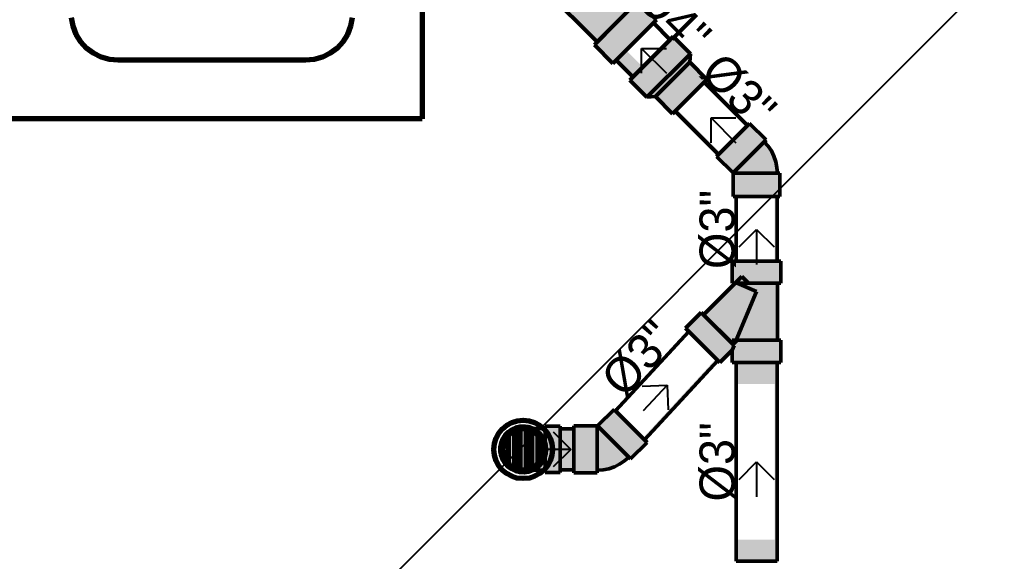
# Model space of a CAD drawing. Header units: metres. Extents: x -232 to 581, y 30 to 789.
# Drawn here: x 344.276 to 346.423, y 399.044 to 400.22 of the extents above; entities that cross this region are included whole.
import ezdxf

# ---------------------------------------------------------------- set-up
doc = ezdxf.new("R2010")
doc.units = ezdxf.units.M
doc.layers.add('_electricos-Leyenda', color=7, linetype='Continuous')
doc.layers.add('M-SY-PIPE-STANDARD-Drenaje Ventilacion', color=254, linetype='Continuous')
doc.layers.add('G-Risr-Std-Nplt', color=7, linetype='Continuous', lineweight=18, plot=False)
doc.layers.add('M-SY-PIPE-STANDARD-Drenaje Sanitario', color=7, linetype='Continuous', true_color=0x726558)
doc.layers.add('P-Fixt-Drn', color=94, linetype='Continuous', lineweight=70)
doc.layers.add('P-Fixt-Tub', color=94, linetype='Continuous', lineweight=70)
doc.styles.add('DS-CAST-01', font='GOTHIC.TTF', dxfattribs={"height": 3})

# ---------------------------------------------------------------- blocks, each defined once
blk = doc.blocks.new('TECHO ARQ 20.03')
at = {"layer": '_electricos-Leyenda', "color": 30, "true_color": 0xf8991e}
blk.add_line((223.3305, 121.7649), (221.1805, 119.6149), dxfattribs=at)
blk = doc.blocks.new('Aecb_Duct_Rnd_2Line_Open')
at = {"layer": 'G-Risr-Std-Nplt', "color": 0, "linetype": 'ByBlock', "lineweight": -2}
blk.add_circle((0, 0), 1, dxfattribs=at)
blk = doc.blocks.new('_Open90')
at = {"color": 0, "linetype": 'ByBlock', "lineweight": -2}
for p, q in [((-0.5, 0.5), (0, 0)), ((0, 0), (-1, 0)), ((0, 0), (-0.5, -0.5))]:
    blk.add_line(p, q, dxfattribs=at)
blk = doc.blocks.new('DR 20.03.26 LN09')
at = {"layer": 'M-SY-PIPE-STANDARD-Drenaje Sanitario', "linetype": 'Continuous', "lineweight": 50}
for points in [[(-9537.666, -2287.725), (-9539.533, -2289.592), (-9537.942, -2291.183), (-9537.688, -2290.929), (-9533.268, -2295.349), (-9533.522, -2295.603), (-9531.931, -2297.194), (-9530.064, -2295.327), (-9528.197, -2293.459), (-9529.081, -2292.576), (-9527.206, -2292.576), (-9527.206, -2287.294), (-9529.456, -2287.294), (-9529.456, -2287.654), (-9534.412, -2287.654), (-9534.207, -2287.449), (-9535.798, -2285.858)], [(-9526.779, -2294.9), (-9530.491, -2298.612), (-9529.022, -2300.081), (-9528.304, -2300.026), (-9526.834, -2301.496), (-9523.895, -2298.557), (-9525.365, -2297.087), (-9525.309, -2296.369)], [(-9531.655, -2296.918), (-9530.226, -2298.347), (-9529.377, -2297.498), (-9530.806, -2296.069)], [(-9526.602, -2301.264), (-9522.893, -2304.972), (-9522.752, -2304.83), (-9526.46, -2301.122)], [(-9520.242, -2302.321), (-9523.07, -2305.149), (-9521.656, -2306.563), (-9521.501, -2306.409), (-9521.47, -2306.447), (-9521.446, -2306.492), (-9521.431, -2306.54), (-9521.426, -2306.589), (-9521.645, -2306.589), (-9521.645, -2308.589), (-9517.645, -2308.589), (-9517.645, -2306.589), (-9517.864, -2306.589), (-9517.897, -2306.091), (-9517.994, -2305.601), (-9518.155, -2305.128), (-9518.375, -2304.68), (-9518.653, -2304.265), (-9518.982, -2303.889), (-9518.828, -2303.735)], [(-9517.895, -2314.093), (-9517.895, -2308.589), (-9518.096, -2308.589), (-9518.096, -2314.093)], [(-9524.385, -2318.487), (-9525.733, -2319.835), (-9522.794, -2322.774), (-9521.723, -2321.704), (-9521.723, -2322.78), (-9517.567, -2322.78), (-9517.567, -2320.874), (-9517.864, -2320.874), (-9517.864, -2315.999), (-9517.567, -2315.999), (-9517.567, -2314.093), (-9521.723, -2314.093), (-9521.723, -2315.999), (-9521.477, -2315.999), (-9524.175, -2318.697)], [(-9529.231, -2329.38), (-9522.971, -2322.597), (-9523.113, -2322.455), (-9529.373, -2329.238)], [(-9521.395, -2339.769), (-9519.645, -2339.769), (-9517.895, -2339.769), (-9517.895, -2322.78), (-9519.645, -2322.78), (-9521.395, -2322.78), (-9521.395, -2324.624), (-9518.096, -2324.624), (-9518.096, -2337.925), (-9521.395, -2337.925)], [(-9535.273, -2330.204), (-9535.273, -2332.204), (-9533.273, -2332.204), (-9533.273, -2331.985), (-9532.774, -2331.952), (-9532.284, -2331.855), (-9531.811, -2331.694), (-9531.363, -2331.473), (-9530.948, -2331.196), (-9530.573, -2330.867), (-9530.418, -2331.021), (-9529.004, -2329.607), (-9531.832, -2326.779), (-9533.246, -2328.193), (-9533.092, -2328.348), (-9533.122, -2328.374), (-9533.156, -2328.395), (-9533.194, -2328.41), (-9533.233, -2328.419), (-9533.273, -2328.423), (-9533.273, -2328.204), (-9535.273, -2328.204)], [(-9541.607, -2330.014), (-9541.607, -2330.394), (-9541.535, -2330.767), (-9541.393, -2331.12), (-9541.188, -2331.44), (-9540.926, -2331.715), (-9540.616, -2331.936), (-9540.27, -2332.094), (-9539.9, -2332.183), (-9539.521, -2332.202), (-9539.144, -2332.147), (-9538.785, -2332.023), (-9538.456, -2331.833), (-9538.168, -2331.584), (-9537.933, -2331.285), (-9537.759, -2330.947), (-9537.652, -2330.582), (-9537.616, -2330.204), (-9537.652, -2329.825), (-9537.759, -2329.46), (-9537.933, -2329.123), (-9538.168, -2328.824), (-9538.456, -2328.575), (-9538.785, -2328.385), (-9539.144, -2328.26), (-9539.521, -2328.206), (-9539.9, -2328.224), (-9540.27, -2328.314), (-9540.616, -2328.472), (-9540.926, -2328.692), (-9541.188, -2328.967), (-9541.393, -2329.287), (-9541.535, -2329.64)], [(-9541.607, -2330.014), (-9541.607, -2330.394), (-9541.535, -2330.767), (-9541.393, -2331.12), (-9541.188, -2331.44), (-9540.926, -2331.715), (-9540.616, -2331.936), (-9540.27, -2332.094), (-9539.9, -2332.183), (-9539.521, -2332.202), (-9539.144, -2332.147), (-9538.785, -2332.023), (-9538.456, -2331.833), (-9538.168, -2331.584), (-9537.933, -2331.285), (-9537.759, -2330.947), (-9537.652, -2330.582), (-9537.616, -2330.204), (-9537.652, -2329.825), (-9537.759, -2329.46), (-9537.933, -2329.123), (-9538.168, -2328.824), (-9538.456, -2328.575), (-9538.785, -2328.385), (-9539.144, -2328.26), (-9539.521, -2328.206), (-9539.9, -2328.224), (-9540.27, -2328.314), (-9540.616, -2328.472), (-9540.926, -2328.692), (-9541.188, -2328.967), (-9541.393, -2329.287), (-9541.535, -2329.64)], [(-9538.725, -2331.967), (-9538.741, -2331.985), (-9537.741, -2331.985), (-9537.741, -2332.188), (-9536.46, -2332.188), (-9536.46, -2328.219), (-9537.741, -2328.219), (-9537.741, -2328.423), (-9538.741, -2328.423), (-9538.736, -2328.428), (-9539.057, -2328.3), (-9539.427, -2328.228), (-9539.804, -2328.228), (-9540.175, -2328.3), (-9540.525, -2328.44), (-9540.842, -2328.644), (-9541.116, -2328.904), (-9541.334, -2329.212), (-9541.491, -2329.555), (-9541.58, -2329.921), (-9541.598, -2330.298), (-9541.544, -2330.672), (-9541.421, -2331.028), (-9541.232, -2331.355), (-9540.985, -2331.64), (-9540.689, -2331.873), (-9540.353, -2332.046), (-9539.991, -2332.152), (-9539.616, -2332.188), (-9539.24, -2332.152), (-9538.878, -2332.046)], [(-9541.358, -2330.037), (-9541.358, -2330.37), (-9541.295, -2330.697), (-9541.171, -2331.006), (-9540.991, -2331.286), (-9540.762, -2331.526), (-9540.491, -2331.719), (-9540.188, -2331.858), (-9539.865, -2331.936), (-9539.533, -2331.952), (-9539.203, -2331.904), (-9538.889, -2331.796), (-9538.601, -2331.629), (-9538.349, -2331.411), (-9538.144, -2331.15), (-9537.991, -2330.854), (-9537.897, -2330.535), (-9537.866, -2330.204), (-9537.897, -2329.873), (-9537.991, -2329.553), (-9538.144, -2329.258), (-9538.349, -2328.996), (-9538.601, -2328.778), (-9538.889, -2328.612), (-9539.203, -2328.503), (-9539.533, -2328.456), (-9539.865, -2328.472), (-9540.188, -2328.55), (-9540.491, -2328.688), (-9540.762, -2328.881), (-9540.991, -2329.122), (-9541.171, -2329.402), (-9541.295, -2329.711)], [(-9541.358, -2330.037), (-9541.358, -2330.37), (-9541.295, -2330.697), (-9541.171, -2331.006), (-9540.991, -2331.286), (-9540.762, -2331.526), (-9540.491, -2331.719), (-9540.188, -2331.858), (-9539.865, -2331.936), (-9539.533, -2331.952), (-9539.203, -2331.904), (-9538.889, -2331.796), (-9538.601, -2331.629), (-9538.349, -2331.411), (-9538.144, -2331.15), (-9537.991, -2330.854), (-9537.897, -2330.535), (-9537.866, -2330.204), (-9537.897, -2329.873), (-9537.991, -2329.553), (-9538.144, -2329.258), (-9538.349, -2328.996), (-9538.601, -2328.778), (-9538.889, -2328.612), (-9539.203, -2328.503), (-9539.533, -2328.456), (-9539.865, -2328.472), (-9540.188, -2328.55), (-9540.491, -2328.688), (-9540.762, -2328.881), (-9540.991, -2329.122), (-9541.171, -2329.402), (-9541.295, -2329.711)], [(-9536.46, -2330.204), (-9536.46, -2331.954), (-9535.273, -2331.954), (-9535.273, -2330.204), (-9535.273, -2328.454), (-9536.46, -2328.454)]]:
    blk.add_hatch(color=251, dxfattribs=at).paths.add_polyline_path(points, flags=0)
at = {"layer": 'M-SY-PIPE-STANDARD-Drenaje Sanitario', "color": 251, "linetype": 'Continuous', "lineweight": 50}
for points in [[(-9537.688, -2290.929), (-9533.268, -2295.349)], [(-9533.268, -2295.349), (-9530.136, -2292.216)], [(-9529.788, -2291.868), (-9531.655, -2293.736)], [(-9529.081, -2292.576), (-9528.197, -2293.459)], [(-9531.655, -2293.736), (-9533.522, -2295.603)], [(-9528.473, -2293.736), (-9531.655, -2296.918)], [(-9530.064, -2295.327), (-9528.197, -2293.459)], [(-9527.044, -2295.165), (-9528.473, -2293.736)], [(-9526.779, -2294.9), (-9530.491, -2298.612)], [(-9526.779, -2294.9), (-9525.309, -2296.369)], [(-9533.522, -2295.603), (-9531.931, -2297.194)], [(-9531.931, -2297.194), (-9530.064, -2295.327)], [(-9530.226, -2298.347), (-9527.044, -2295.165)], [(-9529.022, -2300.081), (-9525.309, -2296.369)], [(-9529.022, -2300.081), (-9525.309, -2296.369)], [(-9525.309, -2296.369), (-9525.365, -2297.087)], [(-9531.655, -2296.918), (-9530.226, -2298.347)], [(-9525.365, -2297.087), (-9528.304, -2300.026)], [(-9525.365, -2297.087), (-9528.304, -2300.026)], [(-9525.365, -2297.087), (-9523.895, -2298.557)], [(-9530.491, -2298.612), (-9529.022, -2300.081)], [(-9526.834, -2301.496), (-9523.895, -2298.557)], [(-9524.127, -2298.789), (-9526.602, -2301.264)], [(-9520.419, -2302.497), (-9524.127, -2298.789)], [(-9528.304, -2300.026), (-9529.022, -2300.081)], [(-9528.304, -2300.026), (-9526.834, -2301.496)], [(-9526.602, -2301.264), (-9522.893, -2304.972)], [(-9520.242, -2302.321), (-9523.07, -2305.149)], [(-9522.893, -2304.972), (-9520.419, -2302.497)], [(-9520.242, -2302.321), (-9518.828, -2303.735)], [(-9521.656, -2306.563), (-9518.828, -2303.735)], [(-9521.501, -2306.409), (-9518.982, -2303.889)], [(-9518.982, -2303.889), (-9518.653, -2304.265), (-9518.375, -2304.68), (-9518.155, -2305.128), (-9517.994, -2305.601), (-9517.897, -2306.091), (-9517.864, -2306.589)], [(-9523.07, -2305.149), (-9521.656, -2306.563)], [(-9517.645, -2306.589), (-9521.645, -2306.589)], [(-9521.645, -2306.589), (-9521.645, -2308.589)], [(-9521.426, -2306.589), (-9521.431, -2306.54), (-9521.446, -2306.492), (-9521.47, -2306.447), (-9521.501, -2306.409)], [(-9517.864, -2306.589), (-9521.426, -2306.589)], [(-9517.645, -2306.589), (-9517.645, -2308.589)], [(-9521.645, -2308.589), (-9517.645, -2308.589)], [(-9521.395, -2308.589), (-9521.395, -2314.093)], [(-9517.895, -2308.589), (-9521.395, -2308.589)], [(-9517.895, -2314.093), (-9517.895, -2308.589)], [(-9517.567, -2314.093), (-9521.723, -2314.093)], [(-9521.723, -2314.093), (-9521.723, -2315.999)], [(-9521.395, -2314.093), (-9517.895, -2314.093)], [(-9517.567, -2314.093), (-9517.567, -2315.999)], [(-9524.175, -2318.697), (-9520.905, -2315.427)], [(-9521.723, -2315.999), (-9517.567, -2315.999)], [(-9520.333, -2315.999), (-9521.305, -2315.999)], [(-9521.305, -2315.999), (-9519.645, -2316.687)], [(-9520.905, -2315.427), (-9520.333, -2315.999)], [(-9517.864, -2315.999), (-9520.333, -2315.999)], [(-9517.864, -2320.874), (-9517.864, -2315.999)], [(-9519.645, -2316.687), (-9521.38, -2320.874)], [(-9524.385, -2318.487), (-9525.733, -2319.835)], [(-9521.561, -2321.312), (-9524.385, -2318.487)], [(-9521.656, -2321.216), (-9524.175, -2318.697)], [(-9525.448, -2320.121), (-9531.707, -2326.903)], [(-9525.733, -2319.835), (-9522.794, -2322.774)], [(-9522.971, -2322.597), (-9525.448, -2320.121)], [(-9517.567, -2320.874), (-9521.723, -2320.874)], [(-9521.723, -2320.874), (-9521.723, -2321.149)], [(-9521.314, -2320.874), (-9521.656, -2321.216)], [(-9521.38, -2320.874), (-9521.314, -2320.874), (-9521.314, -2320.874)], [(-9521.38, -2320.874), (-9521.314, -2320.874)], [(-9517.864, -2320.874), (-9521.314, -2320.874)], [(-9517.567, -2320.874), (-9517.567, -2322.78)], [(-9521.723, -2321.704), (-9522.794, -2322.774)], [(-9521.723, -2321.704), (-9521.561, -2321.312)], [(-9521.723, -2321.704), (-9521.723, -2322.78)], [(-9529.231, -2329.38), (-9522.971, -2322.597)], [(-9521.723, -2322.78), (-9517.567, -2322.78)], [(-9521.395, -2322.78), (-9521.395, -2339.769)], [(-9517.895, -2322.78), (-9521.395, -2322.78)], [(-9517.895, -2339.769), (-9517.895, -2322.78)], [(-9533.246, -2328.193), (-9531.832, -2326.779)], [(-9529.004, -2329.607), (-9531.832, -2326.779)], [(-9531.707, -2326.903), (-9529.231, -2329.38)], [(-9537.616, -2330.204), (-9537.652, -2330.582), (-9537.759, -2330.947), (-9537.933, -2331.285), (-9538.168, -2331.584), (-9538.456, -2331.833), (-9538.785, -2332.023), (-9539.144, -2332.147), (-9539.521, -2332.202), (-9539.9, -2332.183), (-9540.27, -2332.094), (-9540.616, -2331.936), (-9540.926, -2331.715), (-9541.188, -2331.44), (-9541.393, -2331.12), (-9541.535, -2330.767), (-9541.607, -2330.394), (-9541.607, -2330.014), (-9541.535, -2329.64), (-9541.393, -2329.287), (-9541.188, -2328.967), (-9540.926, -2328.692), (-9540.616, -2328.472), (-9540.27, -2328.314), (-9539.9, -2328.224), (-9539.521, -2328.206), (-9539.144, -2328.26), (-9538.785, -2328.385), (-9538.456, -2328.575), (-9538.168, -2328.824), (-9537.933, -2329.123), (-9537.759, -2329.46), (-9537.652, -2329.825), (-9537.616, -2330.204)], [(-9537.616, -2330.204), (-9537.652, -2330.582), (-9537.759, -2330.947), (-9537.933, -2331.285), (-9538.168, -2331.584), (-9538.456, -2331.833), (-9538.785, -2332.023), (-9539.144, -2332.147), (-9539.521, -2332.202), (-9539.9, -2332.183), (-9540.27, -2332.094), (-9540.616, -2331.936), (-9540.926, -2331.715), (-9541.188, -2331.44), (-9541.393, -2331.12), (-9541.535, -2330.767), (-9541.607, -2330.394), (-9541.607, -2330.014), (-9541.535, -2329.64), (-9541.393, -2329.287), (-9541.188, -2328.967), (-9540.926, -2328.692), (-9540.616, -2328.472), (-9540.27, -2328.314), (-9539.9, -2328.224), (-9539.521, -2328.206), (-9539.144, -2328.26), (-9538.785, -2328.385), (-9538.456, -2328.575), (-9538.168, -2328.824), (-9537.933, -2329.123), (-9537.759, -2329.46), (-9537.652, -2329.825), (-9537.616, -2330.204)], [(-9539.616, -2332.188), (-9539.24, -2332.152), (-9538.878, -2332.046), (-9538.543, -2331.873), (-9538.246, -2331.64), (-9537.999, -2331.355), (-9537.811, -2331.028), (-9537.687, -2330.672), (-9537.634, -2330.298), (-9537.652, -2329.921), (-9537.741, -2329.555), (-9537.897, -2329.212), (-9538.116, -2328.904), (-9538.389, -2328.644), (-9538.707, -2328.44), (-9539.057, -2328.3), (-9539.427, -2328.228), (-9539.804, -2328.228), (-9540.175, -2328.3), (-9540.525, -2328.44), (-9540.842, -2328.644), (-9541.116, -2328.904), (-9541.334, -2329.212), (-9541.491, -2329.555), (-9541.58, -2329.921), (-9541.598, -2330.298), (-9541.544, -2330.672), (-9541.421, -2331.028), (-9541.232, -2331.355), (-9540.985, -2331.64), (-9540.689, -2331.873), (-9540.353, -2332.046), (-9539.991, -2332.152), (-9539.616, -2332.188)], [(-9539.616, -2331.985), (-9539.279, -2331.953), (-9538.954, -2331.857), (-9538.653, -2331.702), (-9538.387, -2331.493), (-9538.165, -2331.237), (-9537.996, -2330.944), (-9537.885, -2330.624), (-9537.837, -2330.289), (-9537.853, -2329.95), (-9537.933, -2329.621), (-9538.073, -2329.313), (-9538.27, -2329.037), (-9538.515, -2328.804), (-9538.8, -2328.621), (-9539.114, -2328.495), (-9539.447, -2328.431), (-9539.785, -2328.431), (-9540.118, -2328.495), (-9540.432, -2328.621), (-9540.717, -2328.804), (-9540.962, -2329.037), (-9541.158, -2329.313), (-9541.299, -2329.621), (-9541.379, -2329.95), (-9541.395, -2330.289), (-9541.347, -2330.624), (-9541.236, -2330.944), (-9541.067, -2331.237), (-9540.845, -2331.493), (-9540.579, -2331.702), (-9540.278, -2331.857), (-9539.953, -2331.953), (-9539.616, -2331.985)], [(-9537.741, -2328.423), (-9539.616, -2328.423)], [(-9537.741, -2328.219), (-9537.741, -2329.554)], [(-9537.741, -2328.219), (-9536.46, -2328.219)], [(-9537.741, -2331.985), (-9537.741, -2328.423)], [(-9536.46, -2332.188), (-9536.46, -2328.219)], [(-9535.273, -2328.454), (-9536.46, -2328.454)], [(-9536.46, -2328.454), (-9536.46, -2331.954)], [(-9535.273, -2328.204), (-9535.273, -2330.204)], [(-9535.273, -2328.204), (-9533.273, -2328.204)], [(-9535.273, -2331.954), (-9535.273, -2328.454)], [(-9533.273, -2330.204), (-9533.273, -2328.204)], [(-9533.273, -2328.423), (-9533.233, -2328.419), (-9533.194, -2328.41), (-9533.156, -2328.395), (-9533.122, -2328.374), (-9533.092, -2328.348)], [(-9533.273, -2331.985), (-9533.273, -2328.423)], [(-9533.246, -2328.193), (-9530.418, -2331.021)], [(-9533.092, -2328.348), (-9530.573, -2330.867)], [(-9530.418, -2331.021), (-9529.004, -2329.607)], [(-9535.273, -2330.204), (-9535.273, -2332.204)], [(-9533.273, -2332.204), (-9533.273, -2330.204)], [(-9537.741, -2330.854), (-9537.741, -2332.188)], [(-9530.573, -2330.867), (-9530.948, -2331.196), (-9531.363, -2331.473), (-9531.811, -2331.694), (-9532.284, -2331.855), (-9532.774, -2331.952), (-9533.273, -2331.985)], [(-9539.616, -2331.985), (-9537.741, -2331.985)], [(-9537.741, -2332.188), (-9536.46, -2332.188)], [(-9536.46, -2331.954), (-9535.273, -2331.954)], [(-9535.273, -2332.204), (-9533.273, -2332.204)], [(-9521.395, -2339.769), (-9517.895, -2339.769)]]:
    blk.add_lwpolyline(points, dxfattribs=at)
at = {"layer": 'P-Fixt-Drn', "color": 94, "linetype": 'Continuous', "lineweight": 70}
for p, q in [((-9540.366, -2328.623), (-9540.366, -2331.785)), ((-9539.866, -2331.936), (-9539.866, -2328.472)), ((-9539.366, -2328.472), (-9539.366, -2331.936)), ((-9538.866, -2331.785), (-9538.866, -2328.623)), ((-9540.866, -2331.429), (-9540.866, -2328.979)), ((-9538.366, -2328.979), (-9538.366, -2331.429))]:
    blk.add_line(p, q, dxfattribs=at)
blk.add_circle((-9539.616, -2330.204), 2.5, dxfattribs=at)
for start, end in [(115.37693, 135.58469), (115.37693, 135.58469), (98.21321, 115.37693), (81.78679, 98.21321), (81.78679, 98.21321), (64.62307, 81.78679), (44.41531, 64.62307), (44.41531, 64.62307), (135.58469, 224.41531), (315.58469, 44.41531), (224.41531, 244.62307), (224.41531, 244.62307), (295.37693, 315.58469), (295.37693, 315.58469), (244.62307, 261.78679), (261.78679, 278.21321), (261.78679, 278.21321), (278.21321, 295.37693)]:
    blk.add_arc((-9539.616, -2330.204), 1.75, start, end, dxfattribs=at)
at = {"layer": 'P-Fixt-Tub', "color": 94, "linetype": 'Continuous', "lineweight": 70, "extrusion": (-1, -4.44089e-16, 0), "elevation": 9548.245}
blk.add_lwpolyline([(2235.919, 24), (2301.919, 24)], dxfattribs=at)
at = {"layer": 'P-Fixt-Tub', "color": 94, "linetype": 'Continuous', "lineweight": 70, "elevation": 24}
for points in [[(-9574.264, -2296.919), (-9574.998, -2296.851), (-9575.707, -2296.65), (-9576.367, -2296.322), (-9576.956, -2295.878), (-9577.453, -2295.334), (-9577.842, -2294.708), (-9578.109, -2294.021), (-9578.246, -2293.297)], [(-9554.245, -2293.297), (-9554.382, -2294.021), (-9554.649, -2294.708), (-9555.038, -2295.334), (-9555.535, -2295.878), (-9556.124, -2296.322), (-9556.784, -2296.65), (-9557.493, -2296.851), (-9558.227, -2296.919)]]:
    blk.add_lwpolyline(points, dxfattribs=at)
at = {"layer": 'P-Fixt-Tub', "color": 94, "linetype": 'Continuous', "lineweight": 70, "extrusion": (-4.44089e-16, 1, 0)}
for points, elevation in [([(9558.227, 24), (9574.264, 24)], -2296.919), ([(9548.245, 24), (9584.245, 24)], -2301.919)]:
    blk.add_lwpolyline(points, dxfattribs=dict(at, elevation=elevation))
at = {"layer": 'M-SY-PIPE-STANDARD-Drenaje Sanitario', "color": 251, "linetype": 'Continuous', "lineweight": -3, "ltscale": 0.5, "xscale": 1.75, "yscale": 1.75, "zscale": 1.75}
blk.add_blockref('Aecb_Duct_Rnd_2Line_Open', (-9539.616, -2330.204), dxfattribs=at)
at = {"layer": 'M-SY-PIPE-STANDARD-Drenaje Ventilacion', "color": 254, "linetype": 'Continuous', "lineweight": -3}
for p, xscale, yscale, zscale, rotation in [((-9529.484, -2295.907), 3, 3, 3, 135.000000000012), ((-9523.535, -2301.856), 3, 3, 3, 134.9999999999999), ((-9519.645, -2311.394), 3.000000000000003, 3.000000000000003, 3.000000000000003, 90), ((-9527.303, -2324.711), 3, 3, 3, 47.29757679883004), ((-9519.645, -2331.275), 3.000000000000003, 3.000000000000003, 3.000000000000003, 90)]:
    blk.add_blockref('_Open90', p, dxfattribs=dict(at, xscale=xscale, yscale=yscale, zscale=zscale, rotation=rotation))
at = {"layer": 'M-SY-PIPE-STANDARD-Drenaje Ventilacion', "color": 254, "linetype": 'Continuous', "lineweight": -3, "xscale": 3, "yscale": 3, "zscale": 3}
blk.add_blockref('_Open90', (-9535.543, -2330.204), dxfattribs=at)
at = {"layer": 'M-SY-PIPE-STANDARD-Drenaje Ventilacion', "color": 254, "linetype": 'Continuous', "lineweight": -3, "char_height": 3, "attachment_point": 5, "style": 'DS-CAST-01'}
for s, insert, rotation in [('%%C4"', (-9526.783, -2293.206), 315), ('%%C3"', (-9521.188, -2299.508), 315), ('%%C3"', (-9522.965, -2311.394), 90), ('%%C3"', (-9529.743, -2322.46), 47.29758), ('%%C3"', (-9522.965, -2331.275), 90)]:
    blk.add_mtext(s, dxfattribs=dict(at, insert=insert, rotation=rotation))

msp = doc.modelspace()

# ---------------------------------------------------------------- block references
at = {"color": 1}
msp.add_blockref('TECHO ARQ 20.03', (123.1094, 278.6006), dxfattribs=at)
at = {"layer": 'M-SY-PIPE-STANDARD-Drenaje Sanitario', "xscale": 0.02539304808409144, "yscale": 0.02539304808409144, "zscale": 0.02539304808409144}
msp.add_blockref('DR 20.03.26 LN09', (587.6094, 458.4578), dxfattribs=at)

doc.saveas('drawing.dxf')
